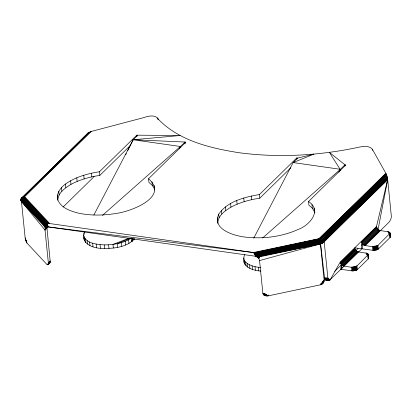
<?xml version="1.0" encoding="UTF-8"?>
<svg xmlns="http://www.w3.org/2000/svg" width="412" height="412" viewBox="0 0 412 412"><rect width="100%" height="100%" fill="white"/><g stroke="black" fill="none" stroke-linecap="round" stroke-linejoin="round"><path stroke-width="0.62" d="M259.184 256.408L257.407 257.17L258.798 255.78L322.081 242.22L387.471 178.149L321.813 241.556L258.422 255.208L257.407 257.17L257.964 257.603L259.184 256.408L255.687 256.274L255.126 252.953L319.624 238.862L386.101 173.797L319.171 238.615L253.452 252.541L48.292 226.924L47.519 226.178L45.325 228.294L46.525 227.151L48.292 226.924L255.687 256.274L257.407 257.17L259.05 256.362L322.277 242.889L387.687 179.55L376.501 226.492L377.588 228.954L362.303 243.93L363.353 244.877L365.217 245.624L389.366 221.831L390.813 219.292L391.39 216.836L387.687 179.55L387.105 176.599L385.838 173.282L372.319 149.185C369.373 145.56 363.76 146.281 359.655 147.032C320.165 155.587 279.202 158.033 239.084 152.734C210.244 148.145 179.122 140.847 158.157 119.042C155.582 114.459 148.402 115.89 144.257 117.477L91.232 131.459L24.674 196.684C22.804 196.766 20.806 198.038 20.6 200.021L21.455 201.504L25.147 237.863L26.203 241.798L26.986 243.075L46.731 264.267L47.828 264.828L48.338 263.994L48.348 262.763L45.026 230.04L45.325 228.294C42.951 225.23 46.911 222.686 49.692 223.541L253.452 252.541C256.315 252.906 260.23 255.291 258.875 258.69L259.545 260.575L262.866 293.298C263.32 295.831 266.451 296.295 268.552 295.806L320.598 284.78C322.617 284.357 324.316 282.426 324.126 280.315L320.433 243.956L324.192 241.772L327.89 278.131L328.318 279.707L329.43 280.376L361.952 248.745L362.303 243.93L361.216 241.473M367.55 255.224L367.586 253.509L367.144 253.298L358.739 251.979L357.044 251.346L355.298 249.533L354.732 247.823L372.86 250.295L376.295 250.058L378.309 249.039L389.968 237.616C391.101 235.71 390.648 231.652 387.774 231.683L379.869 230.504L377.588 228.954M389.304 234.464L389.35 232.177L389.659 235.211M367.061 255.033L367.144 253.298L367.329 255.116M388.856 233.125L388.913 231.966L389.031 233.177M376.501 226.492L340.219 262.047L341.131 264.283L340.961 269.319L352.528 270.931L355.922 270.427L357.317 269.608L368.199 258.942C369.111 257.459 368.833 254.734 367.586 253.509L367.828 255.934M389.999 233.336L390.02 233.022L390.385 236.653L389.999 233.336L377.943 245.403C374.261 248.173 369.219 245.763 365.217 245.624M48.003 264.483L49.837 262.938L47.828 264.828L49.996 262.722L48.029 264.71L49.996 262.722L50.197 261.532L46.87 226.93L45.119 228.83L46.803 227.666L45.026 230.04L21.455 201.504M386.276 175.6L386.368 174.405L319.624 238.862L254.292 252.705L255.687 256.274L258.2 254.312M255.924 253.282L256.176 256.568L257.346 254.147L321.082 240.299L386.878 175.826L320.505 239.599L255.924 253.282L255.687 256.274L253.452 252.541M386.245 175.471L386.368 174.405L320.165 239.279L255.126 252.953M355.644 250.058L341.131 264.283L341.548 264.767L340.961 269.319L343.654 266.075L358.162 251.85M134.657 238.728C126.396 247.875 112.115 248.853 100.44 248.282C91.747 248.127 79.588 242.246 84.718 231.75M84.043 238.867L84.259 237.379M385.838 173.282L319.171 238.615L320.165 239.279L386.626 175.085L320.505 239.599L256.671 253.684L256.176 256.568L256.614 256.135M340.806 170.403L329.409 152.383L344.957 164.795L345.869 164.929L308.542 201.504C322.565 210.65 309.263 225.472 298.319 229.391C281.489 236.962 262.485 239.223 244.234 236.977C233.398 235.504 211.886 229.227 218.746 214.106C227.764 201.046 244.733 197.173 259.457 194.521L296.784 157.94L297.691 158.069L313.959 154.103L293.138 162.575L253.71 238.198M132.34 238.893L131.809 241.741L131.438 238.105M377.969 229.984L387.687 179.55L322.385 243.543L259.174 256.939L257.964 257.603L258.875 258.69M257.526 256.115L256.805 256.82L257.346 254.147L321.478 240.907L387.306 177.381L321.813 241.556L257.938 254.657L256.805 256.82L259.024 255.924M132.576 238.857L131.809 241.741L132.891 238.975M57.582 200.011C56.12 193.511 60.482 187.718 65.451 184.051C75.432 176.949 87.519 173.627 99.472 171.747L136.805 135.172L180.162 135.512L133.164 139.756L93.854 215.023M57.798 199.969C58.267 192.62 65.209 187.862 70.967 184.37C79.928 179.581 89.842 176.913 99.843 175.383L130.341 145.498M217.788 223.356C217.773 215.718 225.07 210.702 230.952 207.143C239.913 202.354 249.821 199.681 259.823 198.157L290.779 167.823M368.23 254.668L356.947 265.972C353.264 268.748 348.222 266.337 344.226 266.198L341.548 264.767M86.067 135.404L87.952 133.04L91.232 131.459M125.722 154.742L126.293 153.588M127.725 150.704L133.164 139.756L137.711 135.301M338.916 172.154L340.405 169.306L344.957 164.795L345.081 166.01M179.235 148.768L180.425 146.487L184.978 142.027L185.889 142.155L148.562 178.736L148.928 182.372L152.342 185.467L154.433 188.876L154.67 190.092M244.759 254.384C240.294 263.417 253.941 267.254 260.595 267.44M320.582 243.616L324.682 279.192L330.069 279.985L340.219 262.047M320.752 283.827L321.267 284.579L321.133 283.147L321.906 284.275L321.726 282.75L322.498 283.878L322.246 282.272L323.451 282.843L322.694 281.674L323.415 280.727L324.131 280.958M259.462 257.624L258.458 258.118L259.174 256.939M94.127 176.161L92.916 177.783L63.108 206.994M265.05 295.682L264.041 295.177L264.808 294.183M264.483 293.509L263.52 294.729L264.55 293.957M320.598 284.78L324.126 280.315M48.379 263.556L50.197 261.532L49.085 262.181M45.325 228.294L47.071 226.425M256.805 256.82L258.422 255.208L322.081 242.22L387.599 178.88L322.277 242.889L258.798 255.78M297.691 158.069L293.138 162.575L340.405 169.306L340.533 170.496M87.952 133.04L21.233 198.404L45.469 224.416L47.071 226.966L48.132 226.435L47.663 226.888L46.587 223.783L22.135 197.539M88.688 132.54L20.919 198.908L47.071 226.966L47.807 226.245L46.525 227.151L20.708 199.454M22.536 197.662L89.492 132.103M90.346 131.742L23.984 196.771L48.853 223.464M45.639 227.826L47.272 226.234L45.639 227.826L20.605 200.593L20.6 200.021L46.041 227.445L47.519 226.178L45.351 223.834M47.519 226.178L46.525 227.151L45.078 224.839M45.016 229.417L46.803 227.666M45.026 230.04L46.839 228.263L44.285 225.374M50.151 262.217L48.338 263.994L50.197 261.532L48.348 262.763L50.161 260.987L49.347 261.749M48.044 264.396L49.636 263.057M257.407 257.17L258.391 256.207M258.458 258.118L259.524 257.073M264.803 294.93L265.709 294.039M265.503 295.239L266.404 294.353M257.938 254.657L321.478 240.907L387.105 176.599M268.526 295.064L267.625 295.95L268.531 295.311M340.322 262.619L354.835 248.4M361.334 242.112L376.619 227.136M340.513 263.196L355.026 248.972M361.561 242.745L376.846 227.769M340.786 263.752L355.298 249.533M377.171 228.382L361.885 243.358L361.952 248.745M324.342 278.213L327.978 278.733L324.486 278.749L328.122 279.264L324.682 279.192L325.48 279.872L326.113 279.722L327.813 278.121M334.693 271.379L358.09 248.446M361.303 245.3L362.22 244.404M362.797 244.445L378.082 229.463M342.017 265.199L356.529 250.98M363.353 244.877L378.638 229.901M342.537 265.565L357.044 251.346M363.956 245.228L379.241 230.251M343.083 265.858L357.595 251.639M364.584 245.48L379.869 230.504M322.385 243.543L321.478 240.907L387.208 176.99M102.475 215.388L180.425 146.487L180.549 147.692M262.619 237.997L340.405 169.306M47.035 264.556L49.399 263.072L47.329 264.751L49.131 262.98L48.837 262.789M264.041 295.177L265.735 293.916M266.713 295.976L268.068 295.074M83.677 235.231C85.845 243.75 97.016 244.357 104.257 244.898C113.46 244.898 123.049 243.348 130.959 238.388M44.64 229.577L46.839 228.263L44.285 225.41M264.349 295.373L265.853 294.492M259.4 256.944L257.964 257.603L259.05 256.362L320.433 243.956L259.545 260.575M129.703 238.435L117.291 243.677L117.662 247.313M129.157 238.188L112.986 244.404L113.357 248.039M322.581 242.292L324.192 241.772M256.671 253.684L321.082 240.299L321.478 240.907M25.729 240.567L26.837 240.562M328.318 279.707L324.913 279.532L329.749 280.242M328.549 280.052L325.181 279.763L329.43 280.376L326.113 279.722M243.729 257.989C242.421 267.609 253.571 270.576 260.966 271.075M328.817 280.278L325.48 279.872L329.116 280.387L325.794 279.856M180.425 146.487L133.164 139.756L184.978 142.027L185.163 143.845M324.254 277.611L327.89 278.131L330.069 279.985M263.016 293.911L268.552 295.806L262.866 293.298M322.694 281.674L323.791 282.246L323.415 280.727L324.017 281.607M367.952 257.145L368.622 257.984L368.251 254.348L368.513 257.68M44.656 226.409L46.041 227.445L44.805 225.323M324.687 277.982L326.433 279.47M314.655 212.86L314.418 211.65L312.322 208.235L308.907 205.14L308.542 201.504M148.562 178.736C169.615 197.199 130.28 211.665 116.457 213.385C103.489 215.569 90.068 215.826 77.199 212.855C69.453 210.687 59.998 207.334 57.459 198.8M320.165 239.279L321.082 240.299M44.223 225.498L46.839 228.263L44.223 225.421M24.674 196.684L49.692 223.541M23.319 196.946L48.039 223.479M22.696 197.204L47.277 223.587L48.292 226.924M21.64 197.94L45.979 224.061L47.071 226.966L46.587 223.783M387.774 231.683L389.598 233.98L389.968 237.616M390.282 236.349L389.912 232.713L390.37 236.972L389.86 233.661M366.011 253.014L367.834 255.306L368.199 258.942M323.106 281.252L323.791 282.246M322.246 282.272L323.018 283.394M133.694 238.867L134.065 239.866L133.828 238.769M25.147 237.863L26.986 243.075M47.277 223.587L47.663 226.888M390.226 237.297L389.69 232.43L389.716 235.252M388.382 231.802L388.501 233.012M372.319 149.185L372.443 150.401M377.572 245.701L377.943 249.337L377.104 245.979L377.469 249.615L376.547 246.222L376.918 249.857L375.924 246.422L376.295 250.058L375.255 246.577L375.62 250.213L374.554 246.68L374.92 250.316L373.844 246.731L374.214 250.367L373.148 246.721L373.519 250.357M368.462 258.628L367.921 253.761L367.937 255.455M366.613 253.128L366.737 254.343M356.576 266.276L356.947 269.912L356.107 266.549L356.478 270.184L355.556 266.791L355.922 270.427L354.933 266.997L355.298 270.632L354.258 267.151L354.629 270.787L353.558 267.254L353.929 270.89L352.852 267.306L353.218 270.942L352.157 267.295L352.528 270.931M314.763 211.644L314.881 212.855M314.047 208.014L314.418 211.65M311.951 204.599L312.322 208.235M296.784 157.94L296.908 159.15M259.457 194.521L259.823 198.157M251.392 195.983L251.763 199.619M258.272 267.197L258.643 270.833M255.028 266.6L255.399 270.236M252.093 265.781L252.463 269.417M243.75 198.007L244.12 201.643M249.523 264.756L249.888 268.392M247.37 263.546L247.736 267.182M245.676 262.171L246.046 265.807M244.481 260.667L244.852 264.303M236.745 200.541L237.116 204.177M230.581 203.507L230.952 207.143M225.431 206.819L225.802 210.455M221.45 210.388L221.821 214.024M218.746 214.106L219.112 217.742M217.397 217.871L217.763 221.507M217.438 221.568L217.562 222.784M157.987 118.404L158.11 119.619M157.564 117.817L157.688 119.027M154.067 185.245L154.433 188.876M151.971 181.831L152.342 185.467M136.805 135.172L136.923 136.382M128.57 239.825L128.941 243.461M125.191 241.355L125.562 244.991M121.401 242.653L121.767 246.288M108.598 244.816L108.969 248.451M99.472 171.747L99.843 175.383M104.257 244.898L104.622 248.534M100.07 244.646L100.44 248.282M91.413 173.21L91.783 176.846M96.161 244.069L96.532 247.705M92.638 243.183L93.009 246.819M83.77 175.239L84.141 178.875M89.595 242.014L89.965 245.65M87.117 240.593L87.488 244.228M85.279 238.955L85.645 242.591M83.96 233.243L84.084 234.459M84.115 237.152L84.486 240.788M76.766 177.773L77.137 181.409M70.601 180.734L70.967 184.37M65.451 184.051L65.822 187.687M61.47 187.62L61.836 191.256M58.761 191.338L59.132 194.974M57.412 195.103L57.783 198.738M244.038 261.017L244.177 262.696M377.943 245.403L372.489 246.659L372.86 250.295L378.309 249.039L377.943 245.403M356.947 265.972L351.498 267.233L351.869 270.869L357.317 269.608L356.947 265.972"/></g></svg>
